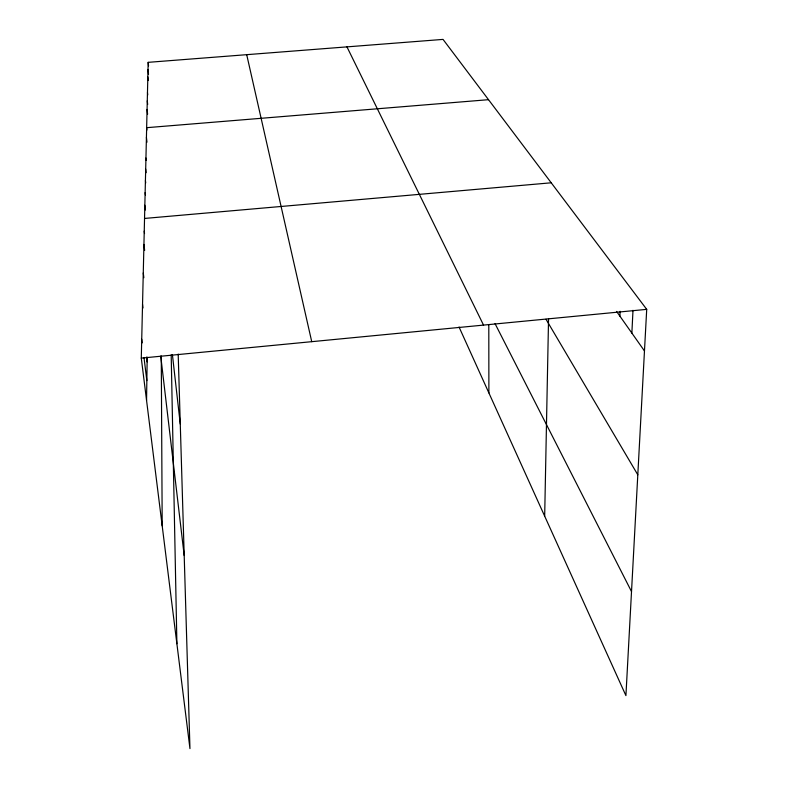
<?xml version="1.0" encoding="UTF-8"?>
<svg xmlns="http://www.w3.org/2000/svg" width="788" height="788" viewBox="0 0 788 788"><rect width="100%" height="100%" fill="white"/><g stroke="black" fill="none" stroke-linecap="round" stroke-linejoin="round"><path stroke-width="1.18" d="M146.558 400.324L147.189 357.151M544.675 516.15L548.556 318.529M178.186 354.078L189.957 748.6L141.288 358.116L148.174 62.341L443.033 39.4L646.712 309.359L625.918 695.607L459.04 327M619.91 316.146L620.126 311.299M631.868 333.097L632.991 310.324M141.288 358.116L646.712 309.359M144.539 218.443L551.226 182.796M488.511 99.682L146.647 127.686L146.923 130.05M616.561 311.408L644.466 350.946M545.995 319.239L637.797 474.809M495.041 323.622L631.513 591.561M346.956 46.876L483.536 325.099M246.703 54.667L311.733 341.667M146.538 357.122L147.12 361.889M141.732 339.234L142.185 342.879M143.987 357.476L146.844 380.594M142.539 304.375L142.983 307.99M143.268 272.934L143.849 277.711M160.742 356.156L184.195 555.54M144.243 231.13L144.529 233.543M143.938 244.418L144.647 250.357M145.425 180.55L145.701 182.944M145.14 192.597L145.425 195.04M144.844 205.215L145.406 210.022M145.947 158.024L146.223 160.427M145.691 169.036L146.115 172.7M147.07 109.433L147.612 114.181M172.395 354.58L180.275 424.062M146.42 137.378L146.972 142.185M148.006 69.492L148.528 74.259M147.829 76.899L148.233 80.534M147.464 92.551L147.73 94.944M147.277 100.825L147.681 104.479M148.174 62.341L148.558 65.867M171.193 354.856L176.896 643.747M161.274 356.018L162.19 525.813M488.796 324.823L488.885 392.926"/></g></svg>
